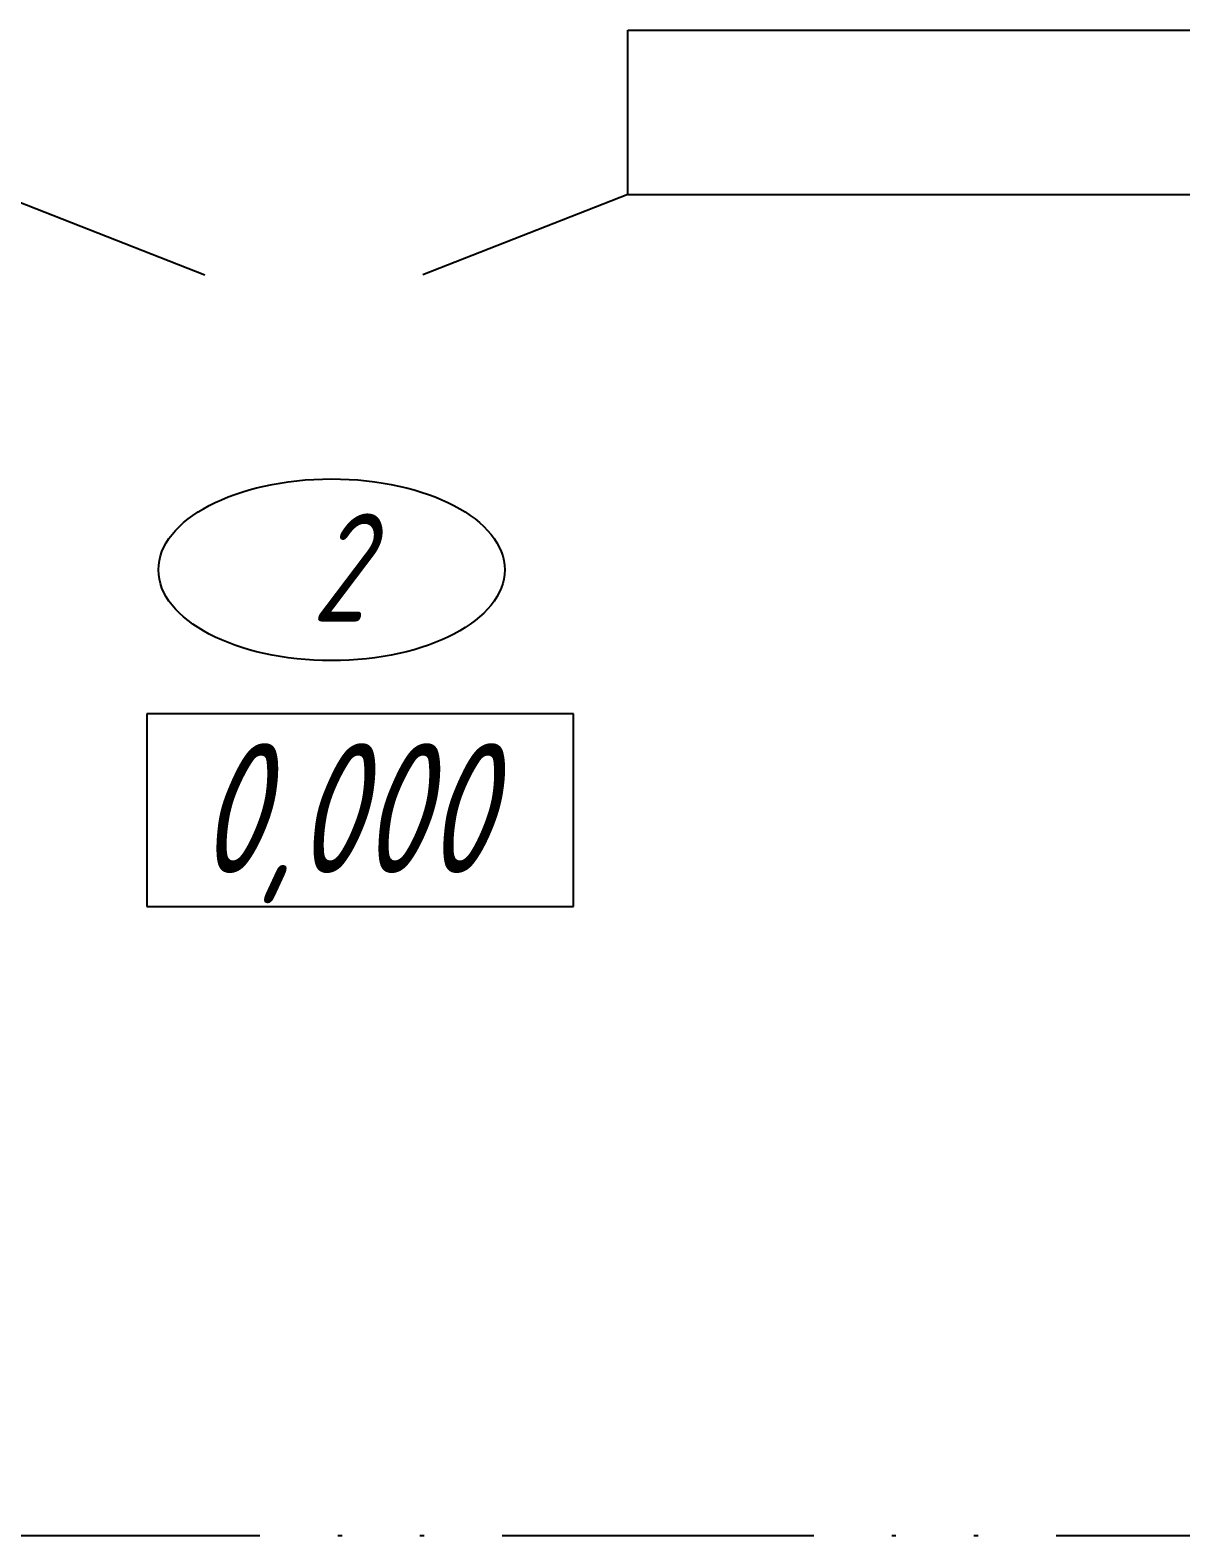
# Model space of a CAD drawing. Header units: millimetres. Extents: x 2185 to 8290, y 601 to 2456.
# Drawn here: x 6699.14 to 6725.73, y 1469.48 to 1504.28 of the extents above; entities that cross this region are included whole.
import ezdxf

# ---------------------------------------------------------------- set-up
doc = ezdxf.new("R2010")
doc.units = ezdxf.units.MM
doc.linetypes.add('ACAD_ISO12W100', pattern=[21, 12, -3, 0, -3, 0, -3])
doc.layers.add('НОВЫЙ', color=7, linetype='Continuous')
doc.layers.add('ТХ', color=7, linetype='Continuous')
doc.styles.add('Simplex', font='simplex.shx', dxfattribs={"width": 0.7, "oblique": 15})

msp = doc.modelspace()

# ---------------------------------------------------------------- linework, layer by layer
at = {"layer": 'НОВЫЙ', "color": 3, "linetype": 'Continuous', "ltscale": 0.1}
for p, q in [((6711.698, 1488.479), (6701.837, 1488.479)), ((6701.837, 1488.479), (6701.837, 1484.028)), ((6711.698, 1484.028), (6711.698, 1488.479)), ((6701.837, 1484.028), (6711.698, 1484.028))]:
    msp.add_line(p, q, dxfattribs=at)
at = {"layer": 'НОВЫЙ', "color": 4}
msp.add_ellipse((6706.107, 1491.811), major_axis=(-4, 0), ratio=0.525, dxfattribs=at)
at = {"layer": 'ТХ', "color": 3, "ltscale": 0.2}
for p, q in [((6712.95, 1504.283), (6799.7, 1504.283)), ((6712.95, 1500.483), (6712.95, 1504.283)), ((6698.45, 1500.483), (6703.182, 1498.627)), ((6712.95, 1500.483), (6708.218, 1498.627)), ((6712.95, 1500.483), (6842.2, 1500.483))]:
    msp.add_line(p, q, dxfattribs=at)
at = {"layer": 'ТХ', "color": 4, "linetype": 'ACAD_ISO12W100', "ltscale": 0.6}
msp.add_line((6768.45, 1469.483), (6680.95, 1469.483), dxfattribs=at)

# ---------------------------------------------------------------- texts
at = {"layer": 'НОВЫЙ', "color": 0, "style": 'Simplex', "oblique": 15, "width": 0.7}
msp.add_text('2', height=2.5, dxfattribs=at).set_placement((6705.641, 1490.613))
at = {"layer": 'НОВЫЙ', "color": 7, "style": 'Simplex', "oblique": 15, "width": 0.7}
msp.add_text('0,000', height=3, dxfattribs=at).set_placement((6703.003, 1484.803))

doc.saveas('drawing.dxf')
